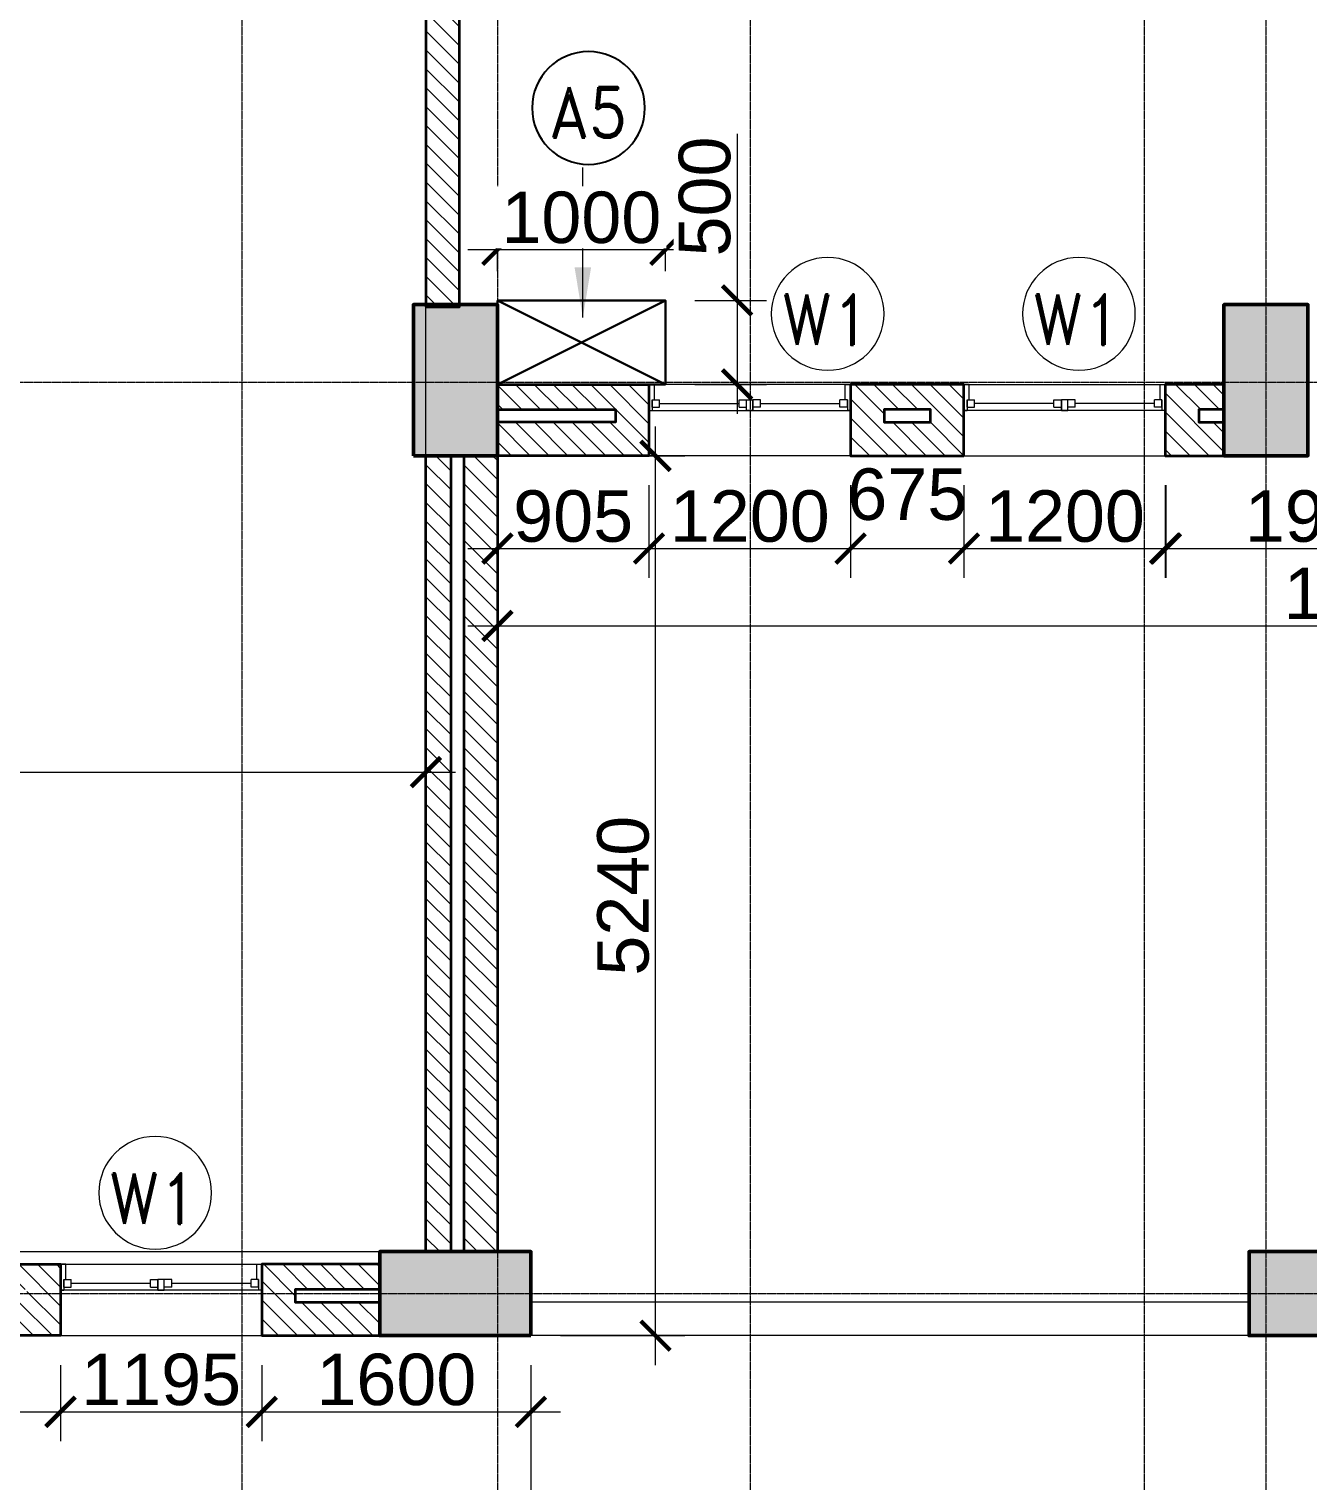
# Model space of a CAD drawing. Header units: millimetres. Extents: x 0 to 147381, y 0 to 170318.
# Drawn here: x 58007 to 65620, y 45048 to 53691 of the extents above; entities that cross this region are included whole.
import ezdxf
from ezdxf.enums import TextEntityAlignment as Align

# ---------------------------------------------------------------- set-up
doc = ezdxf.new("R2010")
doc.units = ezdxf.units.MM
for name, pattern in [('Center', [29.999999, 12, -6, 6, -6]), ('DASHED', [19.05, 12.7, -6.35]), ('Grid Line', [22.225, 12.7, -3.175, 3.175, -3.175])]:
    doc.linetypes.add(name, pattern=pattern)
for name, color, linetype, lineweight in [('AC-CUTOUT', 7, 'Continuous', 30), ('AR_STR', 7, 'Continuous', 15), ('AR_WALL_HATCH', 23, 'Continuous', 5), ('ARCH PROJ', 6, 'DASHED', 18), ('Arch_Cutout_No', 2, 'Continuous', 25), ('Arch_Dim', 7, 'Continuous', 25), ('Arch_DW_No', 5, 'Continuous', 15), ('ARCH_WALL', 1, 'Continuous', 35), ('Arch_Window', 140, 'Continuous', 9), ('LA- LINE 1', 41, 'Continuous', 25), ('S-GRID', 8, 'Continuous', 9), ('S-STRS', 40, 'Continuous', 9), ('STR COL.', 1, 'Continuous', 50)]:
    doc.layers.add(name, color=color, linetype=linetype, lineweight=lineweight)
doc.layers.add('ARCH RCC HATCH', color=253, linetype='Center', lineweight=9, true_color=0x9c9c9c)
doc.layers.add('S-COLS_HATCH', color=252, linetype='Continuous', lineweight=9, true_color=0x8a8a8a)
doc.styles.add('DIM', font='arial.ttf')
doc.styles.add('DIM_100', font='romand.shx', dxfattribs={"width": 0.9})
doc.styles.add('S270', font='romans.shx', dxfattribs={"width": 0.7, "height": 270})
doc.styles.add('SIZE', font='romans.shx', dxfattribs={"width": 0.75, "height": 200})
doc.dimstyles.new('D150C', dxfattribs={"dimtxt": 2.5, "dimasz": 300, "dimexe": 300, "dimexo": 300, "dimgap": 150, "dimtad": 1, "dimdec": 0, "dimtxsty": 'S270', "dimblk": 'ARCHTICK', "dimcen": 2.5, "dimdle": 300, "dimclrd": 256, "dimadec": 0, "dimazin": 0, "dimtfac": 1, "dimtdec": 0, "dimtofl": 0, "dimtmove": 2, "dimatfit": 0, "dimfxl": 1, "dimlwd": 13, "dimarcsym": 0})
doc.dimstyles.new('DIM- 175', dxfattribs={"dimscale": 175, "dimtxt": 1.75, "dimasz": 1, "dimexe": 1, "dimexo": 1, "dimgap": 0.2, "dimtad": 1, "dimdec": 0, "dimrnd": 5, "dimzin": 0, "dimdsep": 46, "dimtxsty": 'DIM', "dimblk": 'ARCHTICK', "dimcen": 0, "dimdle": 1, "dimclrd": 3, "dimclre": 5, "dimclrt": 3, "dimadec": 0, "dimazin": 0, "dimtfac": 1, "dimtdec": 0, "dimtofl": 0, "dimtmove": 2, "dimatfit": 3, "dimfxl": 1, "dimtolj": 1, "dimtzin": 0, "dimlwd": 13, "dimlwe": 15, "dimarcsym": 0})

# ---------------------------------------------------------------- blocks, each defined once
blk = doc.blocks.new('RLAB_G')
at = {"layer": 'AR_WALL_HATCH', "ltscale": 500}
h = blk.add_hatch(dxfattribs=at)
h.set_pattern_fill('ANSI31', color=256, scale=25)
h.paths.add_polyline_path([(-23125, 7750), (-22925, 7750), (-22925, 12100), (-23125, 12100)])
h = blk.add_hatch(dxfattribs=at)
h.set_pattern_fill('ANSI31', color=256, scale=25)
h.paths.add_polyline_path([(-27525, 7062.4), (-27675, 7062.4), (-27675, 6862.4), (-27325, 6862.4), (-27325, 7287.4), (-27675, 7287.4), (-27675, 7137.4), (-27525, 7137.4)])
h = blk.add_hatch(dxfattribs=at)
h.set_pattern_fill('ANSI31', color=256, scale=25)
h.paths.add_polyline_path([(-25452.5, 6862.4), (-25452.5, 7287.4), (-26127.5, 7287.4), (-26127.5, 6862.4)])
h.paths.add_polyline_path([(-25927.5, 7062.4), (-25927.5, 7137.4), (-25652.5, 7137.4), (-25652.5, 7062.4)], flags=16)
h = blk.add_hatch(dxfattribs=at)
h.set_pattern_fill('ANSI31', color=256, scale=25)
h.paths.add_polyline_path([(-23350, 7137.4), (-23350, 7287.4), (-24252.5, 7287.4), (-24252.5, 6862.4), (-23350, 6862.4), (-23350, 7062.4), (-24052.5, 7062.4), (-24052.5, 7137.4)])
h = blk.add_hatch(dxfattribs=at)
h.set_pattern_fill('ANSI31', color=256, scale=25)
h.paths.add_polyline_path([(-23350, 2124.7), (-23150, 2124.7), (-23150, 6862.4), (-23350, 6862.4)])
h.paths.add_polyline_path([(-23075, 2124.7), (-22925, 2124.7), (-22925, 6862.4), (-23075, 6862.4)])
h = blk.add_hatch(dxfattribs=at)
h.set_pattern_fill('ANSI31', color=256, scale=25)
h.paths.add_polyline_path([(-21947.5, 2049.7), (-22650, 2049.7), (-22650, 1899.7), (-22147.5, 1899.7), (-22147.5, 1824.7), (-22650, 1824.7), (-22650, 1624.7), (-21947.5, 1624.7)])
h = blk.add_hatch(dxfattribs=at)
h.set_pattern_fill('ANSI31', color=256, scale=25)
h.paths.add_polyline_path([(-20075, 1624.7), (-20075, 2049.7), (-20750, 2049.7), (-20750, 1624.7)])
h.paths.add_polyline_path([(-20550, 1824.7), (-20550, 1899.7), (-20275, 1899.7), (-20275, 1824.7)], flags=16)
at = {"layer": 'ARCH_WALL'}
for points in [[(-22925, 7750), (-23125, 7750), (-23125, 12100), (-22925, 12100)], [(-27675, 6862.4), (-27675, 7287.4), (-27325, 7287.4), (-27325, 6862.4)], [(-26127.5, 6862.4), (-26127.5, 7287.4), (-25452.5, 7287.4), (-25452.5, 6862.4)], [(-23350, 6862.4), (-23350, 7287.4), (-24252.5, 7287.4), (-24252.5, 6862.4)], [(-27675, 7062.4), (-27675, 7137.4), (-27525, 7137.4), (-27525, 7062.4)], [(-25927.5, 7062.4), (-25927.5, 7137.4), (-25652.5, 7137.4), (-25652.5, 7062.4)], [(-23350, 7062.4), (-23350, 7137.4), (-24052.5, 7137.4), (-24052.5, 7062.4)], [(-22925, 6862.4), (-23350, 6862.4), (-23350, 2124.7), (-22925, 2124.7)], [(-23075, 6862.4), (-23150, 6862.4), (-23150, 2124.7), (-23075, 2124.7)], [(-22650, 1624.7), (-22650, 2049.7), (-21947.5, 2049.7), (-21947.5, 1624.7)], [(-20075, 1624.7), (-20075, 2049.7), (-20750, 2049.7), (-20750, 1624.7)], [(-22650, 1824.7), (-22650, 1899.7), (-22147.5, 1899.7), (-22147.5, 1824.7)]]:
    blk.add_lwpolyline(points, close=True, dxfattribs=at)
at = {"layer": 'Arch_Window'}
for p, q in [((-26127.5, 7287.4), (-27325, 7287.4)), ((-27293.3, 7287.4), (-27325, 7287.4)), ((-27293.3, 7287.4), (-27293.3, 7195.8)), ((-26159.3, 7287.4), (-26127.5, 7287.4)), ((-26159.3, 7195.8), (-26159.3, 7287.4)), ((-25452.5, 7287.4), (-24252.5, 7287.4)), ((-25420.8, 7287.4), (-25452.5, 7287.4)), ((-25420.8, 7195.8), (-25420.8, 7287.4)), ((-24284.3, 7287.4), (-24252.5, 7287.4)), ((-24284.3, 7287.4), (-24284.3, 7195.8)), ((-27306, 7195.8), (-27261.5, 7195.8)), ((-27306, 7151.4), (-27306, 7195.8)), ((-27306, 7195.8), (-27293.3, 7195.8)), ((-27306, 7195.8), (-27306, 7132.4)), ((-27261.5, 7151.4), (-27261.5, 7195.8)), ((-26789.8, 7195.9), (-26745.3, 7195.9)), ((-26789.8, 7151.4), (-26789.8, 7195.9)), ((-26745.3, 7151.4), (-26745.3, 7195.9)), ((-26745.3, 7195.9), (-26707.2, 7195.9)), ((-26745.3, 7132.4), (-26745.3, 7195.9)), ((-26745.3, 7195.9), (-26707.2, 7195.9)), ((-26745.3, 7132.4), (-26745.3, 7195.9)), ((-26745.3, 7195.9), (-26745.3, 7195.9)), ((-26745.3, 7195.9), (-26707.2, 7195.9)), ((-26745.3, 7132.4), (-26745.3, 7195.9)), ((-26707.2, 7151.4), (-26707.2, 7195.9)), ((-26662.8, 7195.9), (-26707.2, 7195.9)), ((-26707.2, 7132.4), (-26707.2, 7195.9)), ((-26707.2, 7195.9), (-26707.2, 7132.4)), ((-26707.2, 7195.9), (-26707.2, 7195.9)), ((-26707.2, 7132.4), (-26707.2, 7195.9)), ((-26662.8, 7151.4), (-26662.8, 7195.9)), ((-26191, 7151.4), (-26191, 7195.8)), ((-26146.6, 7195.8), (-26191, 7195.8)), ((-26146.6, 7151.4), (-26146.6, 7195.8)), ((-26146.6, 7195.8), (-26146.6, 7132.4)), ((-25433.5, 7151.4), (-25433.5, 7195.8)), ((-25433.5, 7195.8), (-25389, 7195.8)), ((-25433.5, 7195.8), (-25433.5, 7132.4)), ((-25389, 7151.4), (-25389, 7195.8)), ((-24916, 7195.9), (-24871.6, 7195.9)), ((-24916, 7151.4), (-24916, 7195.9)), ((-24871.6, 7151.4), (-24871.6, 7195.9)), ((-24871.6, 7132.4), (-24871.6, 7195.9)), ((-24871.6, 7195.9), (-24871.6, 7132.4)), ((-24871.6, 7132.4), (-24871.6, 7195.9)), ((-24833.5, 7195.9), (-24871.6, 7195.9)), ((-24833.5, 7195.9), (-24871.6, 7195.9)), ((-24833.5, 7195.9), (-24871.6, 7195.9)), ((-24871.6, 7195.9), (-24871.6, 7195.9)), ((-24833.5, 7151.4), (-24833.5, 7195.9)), ((-24789, 7195.9), (-24833.5, 7195.9)), ((-24833.5, 7132.4), (-24833.5, 7195.9)), ((-24833.5, 7132.4), (-24833.5, 7195.9)), ((-24833.5, 7195.9), (-24833.5, 7195.9)), ((-24833.5, 7132.4), (-24833.5, 7195.9)), ((-24789, 7151.4), (-24789, 7195.9)), ((-24316, 7151.4), (-24316, 7195.8)), ((-24271.6, 7195.8), (-24316, 7195.8)), ((-24271.6, 7195.8), (-24284.3, 7195.8)), ((-24271.6, 7151.4), (-24271.6, 7195.8)), ((-24271.6, 7195.8), (-24271.6, 7132.4)), ((-27325, 7132.4), (-26127.5, 7132.4)), ((-27306, 7151.4), (-27261.5, 7151.4)), ((-27261.5, 7173.6), (-26789.8, 7173.6)), ((-26789.8, 7151.4), (-26745.3, 7151.4)), ((-26745.3, 7132.4), (-26707.2, 7132.4)), ((-26707.2, 7132.4), (-26745.3, 7132.4)), ((-26707.2, 7132.4), (-26745.3, 7132.4)), ((-26745.3, 7132.4), (-26745.3, 7132.4)), ((-26662.8, 7151.4), (-26707.2, 7151.4)), ((-26707.2, 7132.4), (-26707.2, 7132.4)), ((-26662.8, 7173.6), (-26191, 7173.6)), ((-26146.6, 7151.4), (-26191, 7151.4)), ((-26127.5, 7132.4), (-26146.6, 7132.4)), ((-24252.5, 7132.4), (-25452.5, 7132.4)), ((-25452.5, 7132.4), (-25433.5, 7132.4)), ((-25433.5, 7151.4), (-25389, 7151.4)), ((-24916, 7173.6), (-25389, 7173.6)), ((-24916, 7151.4), (-24871.6, 7151.4)), ((-24833.5, 7132.4), (-24871.6, 7132.4)), ((-24871.6, 7132.4), (-24833.5, 7132.4)), ((-24871.6, 7132.4), (-24871.6, 7132.4)), ((-24871.6, 7132.4), (-24833.5, 7132.4)), ((-24789, 7151.4), (-24833.5, 7151.4)), ((-24833.5, 7132.4), (-24833.5, 7132.4)), ((-24316, 7173.6), (-24789, 7173.6)), ((-24271.6, 7151.4), (-24316, 7151.4)), ((-26127.5, 6862.4), (-27325, 6862.4)), ((-25452.5, 6862.4), (-24252.5, 6862.4)), ((-20750, 2049.7), (-21947.5, 2049.7)), ((-21915.7, 2049.7), (-21947.5, 2049.7)), ((-21915.7, 2049.7), (-21915.7, 1958.2)), ((-20781.8, 2049.7), (-20750, 2049.7)), ((-20781.8, 1958.2), (-20781.8, 2049.7)), ((-21928.4, 1958.2), (-21884, 1958.2)), ((-21928.4, 1913.7), (-21928.4, 1958.2)), ((-21928.4, 1958.2), (-21915.7, 1958.2)), ((-21928.4, 1958.2), (-21928.4, 1894.7)), ((-21928.4, 1913.7), (-21884, 1913.7)), ((-21884, 1913.7), (-21884, 1958.2)), ((-21884, 1936), (-21412.3, 1936)), ((-21412.3, 1958.2), (-21367.8, 1958.2)), ((-21412.3, 1913.8), (-21412.3, 1958.2)), ((-21412.3, 1913.8), (-21367.8, 1913.8)), ((-21367.8, 1913.8), (-21367.8, 1958.2)), ((-21367.8, 1958.2), (-21329.7, 1958.2)), ((-21367.8, 1894.7), (-21367.8, 1958.2)), ((-21367.8, 1958.2), (-21329.7, 1958.2)), ((-21367.8, 1894.7), (-21367.8, 1958.2)), ((-21367.8, 1958.2), (-21367.8, 1958.2)), ((-21367.8, 1958.2), (-21329.7, 1958.2)), ((-21367.8, 1894.7), (-21367.8, 1958.2)), ((-21329.7, 1913.8), (-21329.7, 1958.2)), ((-21285.3, 1958.2), (-21329.7, 1958.2)), ((-21329.7, 1894.7), (-21329.7, 1958.2)), ((-21329.7, 1958.2), (-21329.7, 1894.7)), ((-21329.7, 1958.2), (-21329.7, 1958.2)), ((-21329.7, 1894.7), (-21329.7, 1958.2)), ((-21285.3, 1913.8), (-21329.7, 1913.8)), ((-21285.3, 1913.8), (-21285.3, 1958.2)), ((-21285.3, 1936), (-20813.5, 1936)), ((-20813.5, 1913.7), (-20813.5, 1958.2)), ((-20769.1, 1958.2), (-20813.5, 1958.2)), ((-20769.1, 1913.7), (-20813.5, 1913.7)), ((-20769.1, 1913.7), (-20769.1, 1958.2)), ((-20769.1, 1958.2), (-20769.1, 1894.7)), ((-21947.5, 1894.7), (-20750, 1894.7)), ((-21367.8, 1894.7), (-21329.7, 1894.7)), ((-21329.7, 1894.7), (-21367.8, 1894.7)), ((-21329.7, 1894.7), (-21367.8, 1894.7)), ((-21367.8, 1894.7), (-21367.8, 1894.7)), ((-21329.7, 1894.7), (-21329.7, 1894.7)), ((-20750, 1894.7), (-20769.1, 1894.7)), ((-20750, 1624.7), (-21947.5, 1624.7))]:
    blk.add_line(p, q, dxfattribs=at)
blk = doc.blocks.new('A$C59E872DE')
at = {"layer": 'S-GRID', "linetype": 'Grid Line', "ltscale": 0.5}
for p, q in [((21580, 89720.3), (21580, -4357.6)), ((23100, 89720.3), (23100, -4357.6)), ((24605, 89720.3), (24605, -4357.6)), ((26950, 89720.3), (26950, -4357.6)), ((27675, 89720.3), (27675, -3402.7)), ((-6964.1, 7050), (94404.8, 7050)), ((-6964.1, 1625), (94404.8, 1625))]:
    blk.add_line(p, q, dxfattribs=at)
blk = doc.blocks.new('DW')
at = {"color": 9}
blk.add_circle((0, 0), 671, dxfattribs=at)
at = {"style": 'SIZE', "width": 0.8}
blk.add_attdef('W7', text='', height=500, dxfattribs=at).set_placement((5, -289), align=Align.CENTER)
blk = doc.blocks.new('_ArchTick')
at = {"color": 0, "linetype": 'ByBlock', "const_width": 0.15}
blk.add_lwpolyline([(-0.5, -0.5), (0.5, 0.5)], dxfattribs=at)
blk = doc.blocks.new('*D469')
at = {"layer": 'Arch_Dim', "color": 5, "lineweight": 15, "transparency": 16777216}
for p, q in [((60994.7, 45737.7), (60994.7, 43047.9)), ((50444.7, 44113), (50444.7, 43047.9))]:
    blk.add_line(p, q, dxfattribs=at)
at = {"layer": 'Arch_Dim', "color": 3, "lineweight": 13, "transparency": 16777216}
blk.add_line((50269.7, 43222.9), (61169.7, 43222.9), dxfattribs=at)
at = {"layer": 'Defpoints', "color": 0, "linetype": 'Continuous', "transparency": 16777216}
for p in [(60994.7, 45912.7), (50444.7, 44288), (60994.7, 43222.9)]:
    blk.add_point(p, dxfattribs=at)
at = {"layer": 'Arch_Dim', "color": 3, "linetype": 'Continuous', "lineweight": 13, "transparency": 16777216, "xscale": 175, "yscale": 175, "zscale": 175, "rotation": 180}
blk.add_blockref('_ArchTick', (50444.7, 43222.9), dxfattribs=at)
at = {"layer": 'Arch_Dim', "color": 3, "linetype": 'Continuous', "lineweight": 13, "transparency": 16777216, "xscale": 175, "yscale": 175, "zscale": 175}
blk.add_blockref('_ArchTick', (60994.7, 43222.9), dxfattribs=at)
at = {"layer": 'Arch_Dim', "color": 3, "linetype": 'Continuous', "transparency": 16777216, "insert": (55719.7, 43414.3), "char_height": 306.25, "attachment_point": 5, "style": 'DIM'}
blk.add_mtext('\\A1;10550', dxfattribs=at)
blk = doc.blocks.new('*D472')
at = {"layer": 'Arch_Dim', "color": 3, "lineweight": 13, "transparency": 16777216}
blk.add_line((61735.8, 45737.7), (61735.8, 51325.4), dxfattribs=at)
at = {"layer": 'Arch_Dim', "color": 5, "lineweight": 15, "transparency": 16777216}
for p, q in [((61169.7, 51150.4), (61910.8, 51150.4)), ((61169.7, 45912.7), (61910.8, 45912.7))]:
    blk.add_line(p, q, dxfattribs=at)
at = {"layer": 'Defpoints', "color": 0, "linetype": 'Continuous', "transparency": 16777216}
for p in [(60994.7, 51150.4), (61735.8, 51150.4), (60994.7, 45912.7)]:
    blk.add_point(p, dxfattribs=at)
at = {"layer": 'Arch_Dim', "color": 3, "linetype": 'Continuous', "lineweight": 13, "transparency": 16777216, "xscale": 175, "yscale": 175, "zscale": 175}
for p, rotation in [((61735.8, 51150.4), 90), ((61735.8, 45912.7), 270)]:
    blk.add_blockref('_ArchTick', p, dxfattribs=dict(at, rotation=rotation))
at = {"layer": 'Arch_Dim', "color": 3, "linetype": 'Continuous', "transparency": 16777216, "insert": (61544.4, 48531.5), "char_height": 306.25, "attachment_point": 5, "rotation": 90, "style": 'DIM'}
blk.add_mtext('\\A1;5240', dxfattribs=at)
blk = doc.blocks.new('*D473')
at = {"layer": 'Arch_Dim', "color": 5, "lineweight": 15, "transparency": 16777216}
for p, q in [((60794.7, 50975.4), (60794.7, 49963)), ((71344.9, 50975.4), (71344.9, 49963))]:
    blk.add_line(p, q, dxfattribs=at)
at = {"layer": 'Arch_Dim', "color": 3, "lineweight": 13, "transparency": 16777216}
blk.add_line((60619.7, 50138), (71519.9, 50138), dxfattribs=at)
at = {"layer": 'Defpoints', "color": 0, "linetype": 'Continuous', "transparency": 16777216}
for p in [(60794.7, 51150.4), (71344.9, 51150.4), (71344.9, 50138)]:
    blk.add_point(p, dxfattribs=at)
at = {"layer": 'Arch_Dim', "color": 3, "linetype": 'Continuous', "lineweight": 13, "transparency": 16777216, "xscale": 175, "yscale": 175, "zscale": 175, "rotation": 180}
blk.add_blockref('_ArchTick', (60794.7, 50138), dxfattribs=at)
at = {"layer": 'Arch_Dim', "color": 3, "linetype": 'Continuous', "lineweight": 13, "transparency": 16777216, "xscale": 175, "yscale": 175, "zscale": 175}
blk.add_blockref('_ArchTick', (71344.9, 50138), dxfattribs=at)
at = {"layer": 'Arch_Dim', "color": 3, "linetype": 'Continuous', "transparency": 16777216, "insert": (66069.8, 50329.4), "char_height": 306.25, "attachment_point": 5, "style": 'DIM'}
blk.add_mtext('\\A1;10550', dxfattribs=at)
blk = doc.blocks.new('*D477')
at = {"layer": 'Arch_Dim', "color": 5, "lineweight": 15, "transparency": 16777216}
for p, q in [((37869.7, 49175.5), (37869.7, 49442.4)), ((60369.7, 49175.5), (60369.7, 49442.4))]:
    blk.add_line(p, q, dxfattribs=at)
at = {"layer": 'Arch_Dim', "color": 3, "lineweight": 13, "transparency": 16777216}
blk.add_line((37694.7, 49267.4), (60544.7, 49267.4), dxfattribs=at)
at = {"layer": 'Defpoints', "color": 0, "linetype": 'Continuous', "transparency": 16777216}
for p in [(60369.7, 49267.4), (37869.7, 49000.5), (60369.7, 49000.5)]:
    blk.add_point(p, dxfattribs=at)
at = {"layer": 'Arch_Dim', "color": 3, "linetype": 'Continuous', "lineweight": 13, "transparency": 16777216, "xscale": 175, "yscale": 175, "zscale": 175, "rotation": 180}
blk.add_blockref('_ArchTick', (37869.7, 49267.4), dxfattribs=at)
at = {"layer": 'Arch_Dim', "color": 3, "linetype": 'Continuous', "lineweight": 13, "transparency": 16777216, "xscale": 175, "yscale": 175, "zscale": 175}
blk.add_blockref('_ArchTick', (60369.7, 49267.4), dxfattribs=at)
at = {"layer": 'Arch_Dim', "color": 3, "linetype": 'Continuous', "transparency": 16777216, "insert": (49119.7, 49458.8), "char_height": 306.25, "attachment_point": 5, "style": 'DIM'}
blk.add_mtext('\\A1;22500', dxfattribs=at)
blk = doc.blocks.new('A$C38A24FCE')
at = {"layer": 'S-COLS_HATCH'}
for points in [[(-64090, 4987.4), (-63590, 4987.4), (-63590, 5887.4), (-64090, 5887.4)], [(-59265, 4987.4), (-58765, 4987.4), (-58765, 5887.4), (-59265, 5887.4)], [(-63390, -250.3), (-63390, 249.7), (-64290, 249.7), (-64290, -250.3)], [(-58215, -250.3), (-58215, 249.7), (-59115, 249.7), (-59115, -250.3)]]:
    blk.add_hatch(color=256, dxfattribs=at).paths.add_polyline_path(points, flags=0)
at = {"layer": 'STR COL.'}
for points in [[(-64090, 4987.4), (-63590, 4987.4), (-63590, 5887.4), (-64090, 5887.4)], [(-59265, 4987.4), (-58765, 4987.4), (-58765, 5887.4), (-59265, 5887.4)], [(-63390, -250.3), (-63390, 249.7), (-64290, 249.7), (-64290, -250.3)], [(-58215, -250.3), (-58215, 249.7), (-59115, 249.7), (-59115, -250.3)]]:
    blk.add_lwpolyline(points, close=True, dxfattribs=at)
blk = doc.blocks.new('*D522')
at = {"layer": 'Arch_Dim', "color": 5, "lineweight": 15, "transparency": 16777216}
for p, q in [((57519.7, 45737.7), (57519.7, 45283.8)), ((58194.7, 45737.7), (58194.7, 45283.8))]:
    blk.add_line(p, q, dxfattribs=at)
at = {"layer": 'Arch_Dim', "color": 3, "lineweight": 13, "transparency": 16777216}
blk.add_line((57344.7, 45458.8), (58369.7, 45458.8), dxfattribs=at)
at = {"layer": 'Defpoints', "color": 0, "linetype": 'Continuous', "transparency": 16777216}
for p in [(57519.7, 45912.7), (58194.7, 45912.7), (58194.7, 45458.8)]:
    blk.add_point(p, dxfattribs=at)
at = {"layer": 'Arch_Dim', "color": 3, "linetype": 'Continuous', "lineweight": 13, "transparency": 16777216, "xscale": 175, "yscale": 175, "zscale": 175, "rotation": 180}
blk.add_blockref('_ArchTick', (57519.7, 45458.8), dxfattribs=at)
at = {"layer": 'Arch_Dim', "color": 3, "linetype": 'Continuous', "lineweight": 13, "transparency": 16777216, "xscale": 175, "yscale": 175, "zscale": 175}
blk.add_blockref('_ArchTick', (58194.7, 45458.8), dxfattribs=at)
at = {"layer": 'Arch_Dim', "color": 3, "linetype": 'Continuous', "transparency": 16777216, "insert": (57857.2, 44762.2), "char_height": 306.25, "attachment_point": 5, "style": 'DIM'}
blk.add_mtext('\\A1;675', dxfattribs=at)
blk = doc.blocks.new('*D523')
at = {"layer": 'Arch_Dim', "color": 5, "lineweight": 15, "transparency": 16777216}
for p, q in [((58194.7, 45737.7), (58194.7, 45283.8)), ((59392.2, 45737.7), (59392.2, 45283.8))]:
    blk.add_line(p, q, dxfattribs=at)
at = {"layer": 'Arch_Dim', "color": 3, "lineweight": 13, "transparency": 16777216}
blk.add_line((58019.7, 45458.8), (59567.2, 45458.8), dxfattribs=at)
at = {"layer": 'Defpoints', "color": 0, "linetype": 'Continuous', "transparency": 16777216}
for p in [(58194.7, 45912.7), (59392.2, 45912.7), (59392.2, 45458.8)]:
    blk.add_point(p, dxfattribs=at)
at = {"layer": 'Arch_Dim', "color": 3, "linetype": 'Continuous', "lineweight": 13, "transparency": 16777216, "xscale": 175, "yscale": 175, "zscale": 175, "rotation": 180}
blk.add_blockref('_ArchTick', (58194.7, 45458.8), dxfattribs=at)
at = {"layer": 'Arch_Dim', "color": 3, "linetype": 'Continuous', "lineweight": 13, "transparency": 16777216, "xscale": 175, "yscale": 175, "zscale": 175}
blk.add_blockref('_ArchTick', (59392.2, 45458.8), dxfattribs=at)
at = {"layer": 'Arch_Dim', "color": 3, "linetype": 'Continuous', "transparency": 16777216, "insert": (58793.5, 45650.1), "char_height": 306.25, "attachment_point": 5, "style": 'DIM'}
blk.add_mtext('\\A1;1195', dxfattribs=at)
blk = doc.blocks.new('*D774')
at = {"layer": 'Arch_Dim', "color": 5, "lineweight": 15, "transparency": 16777216}
for p, q in [((59392.2, 45737.7), (59392.2, 45283.8)), ((60994.7, 45737.7), (60994.7, 45283.8))]:
    blk.add_line(p, q, dxfattribs=at)
at = {"layer": 'Arch_Dim', "color": 3, "lineweight": 13, "transparency": 16777216}
blk.add_line((59217.2, 45458.8), (61169.7, 45458.8), dxfattribs=at)
at = {"layer": 'Defpoints', "color": 0, "linetype": 'Continuous', "transparency": 16777216}
for p in [(59392.2, 45912.7), (60994.7, 45912.7), (60994.7, 45458.8)]:
    blk.add_point(p, dxfattribs=at)
at = {"layer": 'Arch_Dim', "color": 3, "linetype": 'Continuous', "lineweight": 13, "transparency": 16777216, "xscale": 175, "yscale": 175, "zscale": 175, "rotation": 180}
blk.add_blockref('_ArchTick', (59392.2, 45458.8), dxfattribs=at)
at = {"layer": 'Arch_Dim', "color": 3, "linetype": 'Continuous', "lineweight": 13, "transparency": 16777216, "xscale": 175, "yscale": 175, "zscale": 175}
blk.add_blockref('_ArchTick', (60994.7, 45458.8), dxfattribs=at)
at = {"layer": 'Arch_Dim', "color": 3, "linetype": 'Continuous', "transparency": 16777216, "insert": (60193.5, 45650.1), "char_height": 306.25, "attachment_point": 5, "style": 'DIM'}
blk.add_mtext('\\A1;1600', dxfattribs=at)
blk = doc.blocks.new('*D775')
at = {"layer": 'Arch_Dim', "color": 5, "lineweight": 15, "transparency": 16777216}
for p, q in [((60794.7, 50975.4), (60794.7, 50423.4)), ((61697.2, 50975.4), (61697.2, 50423.4))]:
    blk.add_line(p, q, dxfattribs=at)
at = {"layer": 'Arch_Dim', "color": 3, "lineweight": 13, "transparency": 16777216}
blk.add_line((60619.7, 50598.4), (61872.2, 50598.4), dxfattribs=at)
at = {"layer": 'Defpoints', "color": 0, "linetype": 'Continuous', "transparency": 16777216}
for p in [(60794.7, 51150.4), (61697.2, 51150.4), (61697.2, 50598.4)]:
    blk.add_point(p, dxfattribs=at)
at = {"layer": 'Arch_Dim', "color": 3, "linetype": 'Continuous', "lineweight": 13, "transparency": 16777216, "xscale": 175, "yscale": 175, "zscale": 175, "rotation": 180}
blk.add_blockref('_ArchTick', (60794.7, 50598.4), dxfattribs=at)
at = {"layer": 'Arch_Dim', "color": 3, "linetype": 'Continuous', "lineweight": 13, "transparency": 16777216, "xscale": 175, "yscale": 175, "zscale": 175}
blk.add_blockref('_ArchTick', (61697.2, 50598.4), dxfattribs=at)
at = {"layer": 'Arch_Dim', "color": 3, "linetype": 'Continuous', "transparency": 16777216, "insert": (61246, 50789.7), "char_height": 306.25, "attachment_point": 5, "style": 'DIM'}
blk.add_mtext('\\A1;905', dxfattribs=at)
blk = doc.blocks.new('*D524')
at = {"layer": 'Arch_Dim', "color": 5, "lineweight": 15, "transparency": 16777216}
for p, q in [((61697.2, 50975.4), (61697.2, 50423.4)), ((62897.2, 50975.4), (62897.2, 50423.4))]:
    blk.add_line(p, q, dxfattribs=at)
at = {"layer": 'Arch_Dim', "color": 3, "lineweight": 13, "transparency": 16777216}
blk.add_line((61522.2, 50598.4), (63072.2, 50598.4), dxfattribs=at)
at = {"layer": 'Defpoints', "color": 0, "linetype": 'Continuous', "transparency": 16777216}
for p in [(61697.2, 51150.4), (62897.2, 51150.4), (62897.2, 50598.4)]:
    blk.add_point(p, dxfattribs=at)
at = {"layer": 'Arch_Dim', "color": 3, "linetype": 'Continuous', "lineweight": 13, "transparency": 16777216, "xscale": 175, "yscale": 175, "zscale": 175, "rotation": 180}
blk.add_blockref('_ArchTick', (61697.2, 50598.4), dxfattribs=at)
at = {"layer": 'Arch_Dim', "color": 3, "linetype": 'Continuous', "lineweight": 13, "transparency": 16777216, "xscale": 175, "yscale": 175, "zscale": 175}
blk.add_blockref('_ArchTick', (62897.2, 50598.4), dxfattribs=at)
at = {"layer": 'Arch_Dim', "color": 3, "linetype": 'Continuous', "transparency": 16777216, "insert": (62297.2, 50789.7), "char_height": 306.25, "attachment_point": 5, "style": 'DIM'}
blk.add_mtext('\\A1;1200', dxfattribs=at)
blk = doc.blocks.new('*D525')
at = {"layer": 'Arch_Dim', "color": 5, "lineweight": 15, "transparency": 16777216}
for p, q in [((62897.2, 50975.4), (62897.2, 50423.4)), ((63572.2, 50975.4), (63572.2, 50423.4))]:
    blk.add_line(p, q, dxfattribs=at)
at = {"layer": 'Arch_Dim', "color": 3, "lineweight": 13, "transparency": 16777216}
blk.add_line((62722.2, 50598.4), (63747.2, 50598.4), dxfattribs=at)
at = {"layer": 'Defpoints', "color": 0, "linetype": 'Continuous', "transparency": 16777216}
for p in [(62897.2, 51150.4), (63572.2, 51150.4), (63572.2, 50598.4)]:
    blk.add_point(p, dxfattribs=at)
at = {"layer": 'Arch_Dim', "color": 3, "linetype": 'Continuous', "lineweight": 13, "transparency": 16777216, "xscale": 175, "yscale": 175, "zscale": 175, "rotation": 180}
blk.add_blockref('_ArchTick', (62897.2, 50598.4), dxfattribs=at)
at = {"layer": 'Arch_Dim', "color": 3, "linetype": 'Continuous', "lineweight": 13, "transparency": 16777216, "xscale": 175, "yscale": 175, "zscale": 175}
blk.add_blockref('_ArchTick', (63572.2, 50598.4), dxfattribs=at)
at = {"layer": 'Arch_Dim', "color": 3, "linetype": 'Continuous', "transparency": 16777216, "insert": (63234.7, 50920), "char_height": 306.25, "attachment_point": 5, "style": 'DIM'}
blk.add_mtext('\\A1;675', dxfattribs=at)
blk = doc.blocks.new('*D526')
at = {"layer": 'Arch_Dim', "color": 5, "lineweight": 15, "transparency": 16777216}
for p, q in [((63572.2, 50975.4), (63572.2, 50423.4)), ((64774.7, 50975.4), (64774.7, 50423.4))]:
    blk.add_line(p, q, dxfattribs=at)
at = {"layer": 'Arch_Dim', "color": 3, "lineweight": 13, "transparency": 16777216}
blk.add_line((63397.2, 50598.4), (64949.7, 50598.4), dxfattribs=at)
at = {"layer": 'Defpoints', "color": 0, "linetype": 'Continuous', "transparency": 16777216}
for p in [(63572.2, 51150.4), (64774.7, 51150.4), (64774.7, 50598.4)]:
    blk.add_point(p, dxfattribs=at)
at = {"layer": 'Arch_Dim', "color": 3, "linetype": 'Continuous', "lineweight": 13, "transparency": 16777216, "xscale": 175, "yscale": 175, "zscale": 175, "rotation": 180}
blk.add_blockref('_ArchTick', (63572.2, 50598.4), dxfattribs=at)
at = {"layer": 'Arch_Dim', "color": 3, "linetype": 'Continuous', "lineweight": 13, "transparency": 16777216, "xscale": 175, "yscale": 175, "zscale": 175}
blk.add_blockref('_ArchTick', (64774.7, 50598.4), dxfattribs=at)
at = {"layer": 'Arch_Dim', "color": 3, "linetype": 'Continuous', "transparency": 16777216, "insert": (64173.5, 50789.7), "char_height": 306.25, "attachment_point": 5, "style": 'DIM'}
blk.add_mtext('\\A1;1200', dxfattribs=at)
blk = doc.blocks.new('*D527')
at = {"layer": 'Arch_Dim', "color": 5, "lineweight": 15, "transparency": 16777216}
for p, q in [((64769.7, 50975.4), (64769.7, 50423.4)), ((66669.7, 50975.4), (66669.7, 50423.4))]:
    blk.add_line(p, q, dxfattribs=at)
at = {"layer": 'Arch_Dim', "color": 3, "lineweight": 13, "transparency": 16777216}
blk.add_line((64594.7, 50598.4), (66844.7, 50598.4), dxfattribs=at)
at = {"layer": 'Defpoints', "color": 0, "linetype": 'Continuous', "transparency": 16777216}
for p in [(64769.7, 51150.4), (66669.7, 51150.4), (66669.7, 50598.4)]:
    blk.add_point(p, dxfattribs=at)
at = {"layer": 'Arch_Dim', "color": 3, "linetype": 'Continuous', "lineweight": 13, "transparency": 16777216, "xscale": 175, "yscale": 175, "zscale": 175, "rotation": 180}
blk.add_blockref('_ArchTick', (64769.7, 50598.4), dxfattribs=at)
at = {"layer": 'Arch_Dim', "color": 3, "linetype": 'Continuous', "lineweight": 13, "transparency": 16777216, "xscale": 175, "yscale": 175, "zscale": 175}
blk.add_blockref('_ArchTick', (66669.7, 50598.4), dxfattribs=at)
at = {"layer": 'Arch_Dim', "color": 3, "linetype": 'Continuous', "transparency": 16777216, "insert": (65719.7, 50789.7), "char_height": 306.25, "attachment_point": 5, "style": 'DIM'}
blk.add_mtext('\\A1;1900', dxfattribs=at)
blk = doc.blocks.new('A$C07E93286')
at = {"layer": 'LA- LINE 1', "elevation": 3575.332}
blk.add_lwpolyline([(57.2333, -26.2673, 0.252244), (125.7357, 10.6622, 0.174531)], format="xyb", dxfattribs=at)
at = {"layer": 'LA- LINE 1'}
for radius, start in [(5.85, 97.08303), (6, 109.92159)]:
    blk.add_arc((60.7574, -4.4077), radius, start, 170.94445, dxfattribs=at)
blk = doc.blocks.new('A$C2CE648AD')
at = {"layer": 'AC-CUTOUT', "ltscale": 50}
for p, q in [((24100, -78334.6, 1101382.8), (23100, -78834.6, 550691.4)), ((24100, -78834.6, 550691.4), (23100, -78334.6))]:
    blk.add_line(p, q, dxfattribs=at)
at = {"layer": 'AC-CUTOUT', "ltscale": 0.1}
blk.add_lwpolyline([(23100, -78334.6), (24100, -78334.6), (24100, -78834.6), (23100, -78834.6)], close=True, dxfattribs=at)
blk = doc.blocks.new('*D796')
at = {"layer": 'Arch_Dim', "color": 5, "lineweight": 15, "transparency": 16777216}
for p, q in [((60794.7, 52250.4), (60794.7, 52551.8)), ((61794.7, 52250.4), (61794.7, 52551.8))]:
    blk.add_line(p, q, dxfattribs=at)
at = {"layer": 'Arch_Dim', "color": 3, "lineweight": 13, "transparency": 16777216}
blk.add_line((61969.7, 52376.8), (60619.7, 52376.8), dxfattribs=at)
at = {"layer": 'Defpoints', "color": 0, "linetype": 'Continuous', "transparency": 16777216}
for p in [(60794.7, 52075.4), (61794.7, 52075.4)]:
    blk.add_point(p, dxfattribs=at)
at = {"layer": 'Arch_Dim', "color": 3, "linetype": 'Continuous', "lineweight": 13, "transparency": 16777216, "xscale": 175, "yscale": 175, "zscale": 175, "rotation": 180}
blk.add_blockref('_ArchTick', (60794.7, 52376.8), dxfattribs=at)
at = {"layer": 'Arch_Dim', "color": 3, "linetype": 'Continuous', "lineweight": 13, "transparency": 16777216, "xscale": 175, "yscale": 175, "zscale": 175}
blk.add_blockref('_ArchTick', (61794.7, 52376.8), dxfattribs=at)
at = {"layer": 'Arch_Dim', "color": 3, "linetype": 'Continuous', "transparency": 16777216, "insert": (61294.7, 52568.2), "char_height": 306.25, "attachment_point": 5, "style": 'DIM', "bg_fill": 3, "box_fill_scale": 1.1, "bg_fill_color": 9, "bg_fill_true_color": 13158600, "bg_fill_transparency": 0}
blk.add_mtext('\\A1;1000', dxfattribs=at)
at = {"layer": 'Defpoints', "color": 0, "linetype": 'Continuous', "transparency": 16777216}
blk.add_point((60794.7, 52376.8), dxfattribs=at)
blk = doc.blocks.new('*D797')
at = {"layer": 'Arch_Dim', "color": 3, "lineweight": 13, "transparency": 16777216}
for p, q in [((62221.3, 53067.1), (62221.3, 52075.4)), ((62221.3, 52250.4), (62221.3, 51400.4))]:
    blk.add_line(p, q, dxfattribs=at)
at = {"layer": 'Arch_Dim', "color": 5, "lineweight": 15, "transparency": 16777216}
for p, q in [((61969.7, 52075.4), (62396.3, 52075.4)), ((61969.7, 51575.4), (62396.3, 51575.4))]:
    blk.add_line(p, q, dxfattribs=at)
at = {"layer": 'Defpoints', "color": 0, "linetype": 'Continuous', "transparency": 16777216}
for p in [(61794.7, 52075.4), (61794.7, 51575.4), (62221.3, 51575.4)]:
    blk.add_point(p, dxfattribs=at)
at = {"layer": 'Arch_Dim', "color": 3, "linetype": 'Continuous', "lineweight": 13, "transparency": 16777216, "xscale": 175, "yscale": 175, "zscale": 175}
for p, rotation in [((62221.3, 52075.4), 90), ((62221.3, 51575.4), 270)]:
    blk.add_blockref('_ArchTick', p, dxfattribs=dict(at, rotation=rotation))
at = {"layer": 'Arch_Dim', "color": 3, "linetype": 'Continuous', "transparency": 16777216, "insert": (62030, 52694.3), "char_height": 306.25, "attachment_point": 5, "rotation": 90, "style": 'DIM', "bg_fill": 3, "box_fill_scale": 1.1, "bg_fill_color": 9, "bg_fill_true_color": 13158600, "bg_fill_transparency": 0}
blk.add_mtext('\\A1;500', dxfattribs=at)

msp = doc.modelspace()

# ---------------------------------------------------------------- linework, layer by layer
at = {"layer": 'ARCH PROJ'}
msp.add_lwpolyline([(76319.7, 52888), (76319.7, 45912.7), (61254.7, 45912.7)], dxfattribs=at)
at = {"layer": 'S-STRS'}
for points in [[(65269.7, 46112.7), (60994.7, 46112.7)], [(65269.7, 45912.7), (60994.7, 45912.7)]]:
    msp.add_lwpolyline(points, dxfattribs=at)

# ---------------------------------------------------------------- block references
at = {"xscale": -1}
msp.add_blockref('RLAB_G', (37444.7, 44288), dxfattribs=at)

# ---------------------------------------------------------------- next in the draw order: block references
at = {"layer": 'ARCH RCC HATCH', "linetype": 'Continuous'}
msp.add_blockref('A$C59E872DE', (37694.7, 44538), dxfattribs=at)

# ---------------------------------------------------------------- next in the draw order: block references
at = {"layer": 'AR_STR', "linetype": 'Continuous'}
msp.add_blockref('A$C38A24FCE', (124384.7, 46163), dxfattribs=at)
at = {"layer": 'Arch_DW_No'}
ref = msp.add_blockref('DW', (62761.1, 51995.5), dxfattribs=dict(at, xscale=-0.5001481924206014, yscale=0.5001481924206014, zscale=0.500148192420602, rotation=68.53298956108209))
ref.add_attrib('W71', 'W1', dxfattribs={"layer": '0', "height": 300, "style": 'DIM_100', "width": 0.9}).set_placement((62752, 51810.9), align=Align.CENTER)
ref = msp.add_blockref('DW', (64256.4, 51995.5), dxfattribs=dict(at, xscale=-0.5001481924206014, yscale=0.5001481924206014, zscale=0.500148192420602, rotation=68.53298956108209))
ref.add_attrib('W71', 'W1', dxfattribs={"layer": '0', "height": 300, "style": 'DIM_100', "width": 0.9}).set_placement((64247.3, 51810.9), align=Align.CENTER)
ref = msp.add_blockref('DW', (58758.3, 46763), dxfattribs=dict(at, xscale=-0.5001481924206014, yscale=0.5001481924206014, zscale=0.500148192420602, rotation=68.53298956108209))
ref.add_attrib('W71', 'W1', dxfattribs={"layer": '0', "height": 300, "style": 'DIM_100', "width": 0.9}).set_placement((58749.2, 46578.4), align=Align.CENTER)

# ---------------------------------------------------------------- next in the draw order: dimensions: what is measured, and where the dimension line sits
at = {"layer": 'Arch_Dim', "linetype": 'Continuous'}
dim = msp.add_linear_dim(base=(61735.8, 51150.4), p1=(60994.7, 45912.7), p2=(60994.7, 51150.4), angle=90, dimstyle='DIM- 175', dxfattribs=at)
dim.commit()
dim.dimension.update_dxf_attribs({"geometry": '*D472', "text_midpoint": (61544.4, 48531.5)})
for base, p1, p2, picture, middle in [((71344.9, 50138), (60794.7, 51150.4), (71344.9, 51150.4), '*D473', (66069.8, 50329.4)), ((61697.2233415, 50598.3824676), (60794.723341, 51150.3542845), (61697.2233415, 51150.3542845), '*D775', (61245.9733412, 50789.7454451)), ((62897.2, 50598.4), (61697.2, 51150.4), (62897.2, 51150.4), '*D524', (62297.2, 50789.7)), ((64774.7233415, 50598.3824676), (63572.2233415, 51150.3542845), (64774.7233415, 51150.3542845), '*D526', (64173.4733415, 50789.7454451)), ((66669.7, 50598.4), (64769.7, 51150.4), (66669.7, 51150.4), '*D527', (65719.7, 50789.7)), ((60369.7, 49267.4), (37869.7, 49000.5), (60369.7, 49000.5), '*D477', (49119.7, 49458.8)), ((60994.7, 43222.9), (50444.7, 44288), (60994.7, 45912.7), '*D469', (55719.7, 43414.3)), ((58194.7, 45458.8), (57519.7, 45912.7), (58194.7, 45912.7), '*D522', (57857.2, 44762.2)), ((59392.2233415, 45458.7512755), (58194.7233415, 45912.7251368), (59392.2233415, 45912.7251368), '*D523', (58793.4733415, 45650.114253)), ((60994.723341, 45458.7512755), (59392.2233415, 45912.7251368), (60994.723341, 45912.7251368), '*D774', (60193.4733412, 45650.114253))]:
    dim = msp.add_linear_dim(base=base, p1=p1, p2=p2, dimstyle='DIM- 175', dxfattribs=at)
    dim.commit()
    dim.dimension.update_dxf_attribs({"geometry": picture, "text_midpoint": middle})
dim = msp.add_linear_dim(base=(63572.2, 50598.4), p1=(62897.2, 51150.4), p2=(63572.2, 51150.4), dimstyle='DIM- 175', dxfattribs=at)
dim.commit()
dim.dimension.update_dxf_attribs({"geometry": '*D525', "text_midpoint": (63234.7, 50920), "dimtype": 160})

# ---------------------------------------------------------------- next in the draw order: block references
at = {"linetype": 'Continuous', "xscale": 1000, "yscale": 1000, "zscale": 1000, "rotation": 352.9169734788422}
msp.add_blockref('A$C07E93286', (9412.7, 51928.7, -73339.4), dxfattribs=at)

# ---------------------------------------------------------------- next in the draw order: linework, layer by layer
at = {"layer": 'AR_WALL_HATCH', "color": 1, "linetype": 'Continuous'}
msp.add_lwpolyline([(50014.7, 46412.7), (60369.7, 46412.7), (60369.7, 56388), (59894.7, 56388), (59894.7, 57092.1), (58094.7, 57090), (58094.7, 56038), (52644.7, 56038)], dxfattribs=at)

# ---------------------------------------------------------------- next in the draw order: block references
at = {"layer": 'AC-CUTOUT', "linetype": 'Continuous'}
msp.add_blockref('A$C2CE648AD', (37694.7, 130409.9), dxfattribs=at)
at = {"layer": 'Arch_Cutout_No'}
ref = msp.add_blockref('DW', (61337.3, 53221.3), dxfattribs=dict(at, xscale=-0.500148192420602, yscale=0.500148192420602, zscale=0.500148192420602, rotation=180))
ref.add_attrib('W71', 'A5', dxfattribs={"layer": '0', "height": 300, "style": 'DIM_100', "width": 0.9}).set_placement((61338.1, 53044.6), align=Align.CENTER)

# ---------------------------------------------------------------- next in the draw order: leaders
msp.add_leader([(61303.5, 51973.5), (61303.5, 52867.4)], dimstyle='D150C', override={"dimtad": 0}, dxfattribs=at)

# ---------------------------------------------------------------- next in the draw order: dimensions: what is measured, and where the dimension line sits
at = {"layer": 'Arch_Dim', "linetype": 'Continuous'}
dim = msp.add_linear_dim(base=(60794.7, 52376.8), p1=(61794.7, 52075.4), p2=(60794.7, 52075.4), dimstyle='DIM- 175', override={"dimfxl": 0.0018, "dimtfill": 1, "dimarcsym": 1}, dxfattribs=at)
dim.commit()
dim.dimension.update_dxf_attribs({"geometry": '*D796', "text_midpoint": (61294.7, 52568.2)})

# ---------------------------------------------------------------- next in the draw order: dimensions: what is measured, and where the dimension line sits
dim = msp.add_linear_dim(base=(62221.3, 51575.4), p1=(61794.7, 52075.4), p2=(61794.7, 51575.4), angle=90, dimstyle='DIM- 175', override={"dimtmove": 1, "dimfxl": 0.0018, "dimtfill": 1, "dimarcsym": 1}, dxfattribs=at)
dim.commit()
dim.dimension.update_dxf_attribs({"geometry": '*D797', "text_midpoint": (62140.9, 52694.3), "dimtype": 160})

doc.saveas('drawing.dxf')
